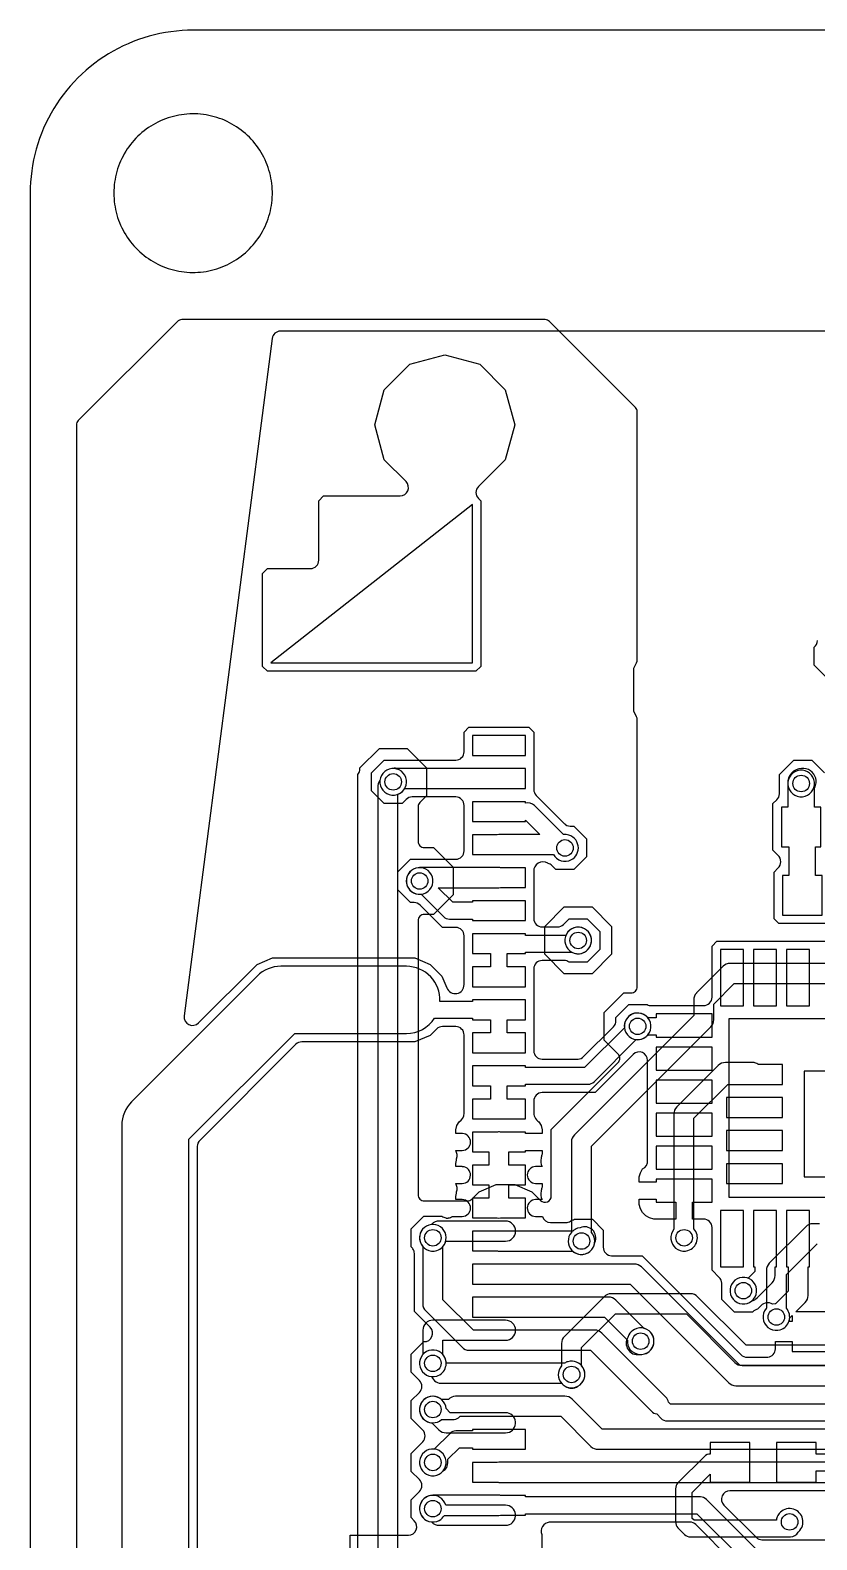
# Model space of a CAD drawing. Header units: millimetres. Extents: x 23.6 to 57.2, y 14.1 to 54.7.
# Drawn here: x 23.61 to 35.51, y 31.83 to 54.68 of the extents above; entities that cross this region are included whole.
import ezdxf

# ---------------------------------------------------------------- set-up
doc = ezdxf.new("R2010")
doc.units = ezdxf.units.MM

msp = doc.modelspace()

# ---------------------------------------------------------------- linework, layer by layer
at = {"layer": '16_copper'}
for points in [[(28.562, 30.291), (28.562, 43.409, 0.0837), (28.585, 43.441), (28.589, 43.45, 0.011536), (28.591, 43.454), (28.594, 43.478, 0.061484), (28.594, 43.51), (28.89, 43.806), (29.31, 43.806), (29.606, 43.51), (29.606, 43.09), (29.504, 42.989, 0.198912), (29.477, 42.922), (29.477, 42.401, 0.414214), (29.572, 42.306), (29.71, 42.306), (30.006, 42.01), (30.006, 41.59), (29.71, 41.294), (29.572, 41.294, 0.414214), (29.477, 41.199), (29.477, 37.052, 0.414214), (29.572, 36.957), (30.221, 36.957, 0.198912), (30.288, 36.985), (30.401, 37.097), (30.66, 37.205), (30.94, 37.205), (31.199, 37.097), (31.331, 36.966, 0.668179), (31.493, 37.033), (31.493, 38.039), (32.502, 39.048, 0.414214), (32.502, 39.183), (32.294, 39.39), (32.294, 39.81), (32.59, 40.106), (32.7, 40.106, 0.414214), (32.795, 40.201), (32.795, 44.242, 0.121428), (32.784, 44.286), (32.741, 44.368), (32.741, 45.021), (32.784, 45.103, 0.121428), (32.795, 45.147), (32.795, 48.9, 0.198912), (32.767, 48.967), (31.467, 50.267, 0.198912), (31.4, 50.295), (25.9, 50.295, 0.198912), (25.833, 50.267), (24.333, 48.767, 0.198912), (24.305, 48.7), (24.305, 24.5)], [(38.7, 40.552), (34.2, 40.552, 0.198912), (34.092, 40.508), (33.692, 40.108), (33.689, 40.103, 0.189183), (33.648, 40), (33.648, 39.763), (31.842, 37.958, 0.198912), (31.798, 37.85), (31.798, 36.482, 0.918755), (32.078, 36.194), (32.106, 36.222, 0.365461), (32.102, 36.482), (32.102, 37.787), (33.908, 39.592, 0.198912), (33.952, 39.7), (33.952, 39.937), (34.263, 40.248), (38.637, 40.248)], [(35.553, 36.612), (35.453, 36.612, 0.198912), (35.345, 36.567), (34.792, 36.014, 0.198912), (34.748, 35.906), (34.748, 35.333), (34.744, 35.329), (34.722, 35.296), (34.707, 35.259), (34.699, 35.22), (34.699, 35.181), (34.707, 35.142), (34.722, 35.105), (34.744, 35.072), (34.772, 35.044), (34.805, 35.022), (34.841, 35.007), (34.88, 34.999), (34.92, 34.999), (34.959, 35.007, 0.543249), (35.052, 35.333), (35.052, 35.843), (35.516, 36.307)], [(40.51, 34.772), (34.443, 34.772), (33.708, 35.508, 0.198912), (33.6, 35.552), (32.4, 35.552, 0.198912), (32.292, 35.508), (31.692, 34.908, 0.198912), (31.648, 34.8), (31.648, 34.463, 0.918755), (31.928, 34.174), (31.956, 34.202, 0.365461), (31.952, 34.463), (31.952, 34.737), (32.463, 35.248), (33.537, 35.248), (34.272, 34.512, 0.198912), (34.38, 34.467), (40.448, 34.467, 0.047235)]]:
    msp.add_lwpolyline(points, format="xyb", dxfattribs=at)
for points in [[(29.172, 43.112, 0.965487), (29.041, 43.493), (29.005, 43.478, 0.198913), (28.907, 43.359), (28.899, 43.32, 0.175346), (28.867, 43.219), (28.867, 30.481, 0.198912), (28.912, 30.373), (30.592, 28.692, 0.198912), (30.7, 28.648), (35.3, 28.648, 0.198912), (35.408, 28.692), (36.251, 29.536), (39.657, 29.536, 0.101846), (39.717, 29.548), (40.407, 29.548), (40.407, 29.828), (39.715, 29.828, 0.098877), (39.657, 29.84), (36.188, 29.84, 0.198912), (36.08, 29.796), (35.237, 28.952), (30.763, 28.952), (29.172, 30.544)], [(33.562, 36.207, 0.550071), (33.652, 36.535), (33.652, 38.209), (34.164, 38.721), (34.542, 38.721, 0.081545), (34.591, 38.721), (34.994, 38.721), (34.994, 39.021), (34.631, 39.021, 0.089535), (34.576, 39.048), (34.566, 39.05, 0.04443), (34.539, 39.053), (34.128, 39.053, 0.198912), (34.02, 39.008), (33.392, 38.38, 0.198912), (33.348, 38.272), (33.348, 36.529), (33.347, 36.528), (33.325, 36.495), (33.31, 36.459), (33.302, 36.42), (33.302, 36.38), (33.31, 36.341), (33.325, 36.305), (33.347, 36.272), (33.375, 36.244), (33.408, 36.222), (33.444, 36.207), (33.483, 36.199), (33.523, 36.199)], [(29.759, 36.207, 0.258912), (29.895, 36.348), (30.8, 36.348, 1), (30.8, 36.652), (29.8, 36.652, 0.220846), (29.68, 36.601), (29.641, 36.593), (29.605, 36.578), (29.572, 36.556), (29.544, 36.528), (29.522, 36.495), (29.507, 36.459), (29.499, 36.42), (29.499, 36.38), (29.507, 36.341), (29.522, 36.305), (29.544, 36.272), (29.572, 36.244), (29.605, 36.222), (29.641, 36.207), (29.68, 36.199), (29.72, 36.199)], [(29.759, 34.307, 0.543249), (29.852, 34.632), (29.852, 34.848), (30.8, 34.848, 1), (30.8, 35.152), (29.7, 35.152, 0.414214), (29.548, 35), (29.548, 34.632), (29.544, 34.628), (29.522, 34.595), (29.507, 34.559), (29.499, 34.52), (29.499, 34.48), (29.507, 34.441), (29.522, 34.405), (29.544, 34.372), (29.572, 34.344), (29.605, 34.322), (29.641, 34.307), (29.68, 34.299), (29.72, 34.299)], [(32.904, 34.641, 1), (32.786, 35.028), (32.75, 35.013, 0.148336), (32.667, 34.93), (32.652, 34.893, 0.641951), (32.825, 34.633), (32.865, 34.633)], [(30.831, 33.451, 0.903505), (30.8, 33.752), (29.963, 33.752), (29.901, 33.814, 0.918765), (29.499, 33.82), (29.499, 33.78, 0.365467), (29.686, 33.599), (29.792, 33.492, 0.198912), (29.9, 33.448), (30.8, 33.448)], [(35.113, 31.874, 0.269914), (35.228, 31.944), (35.256, 31.972, 1), (34.944, 32.228), (34.922, 32.195, 0.08937), (34.9, 32.127), (33.653, 32.127), (33.627, 32.153), (33.627, 32.547), (33.9, 32.82), (33.9, 32.7), (34.5, 32.7), (34.5, 33.3), (33.9, 33.3), (33.9, 33.127, 0.198912), (33.81, 33.09), (33.41, 32.69, 0.198912), (33.373, 32.6), (33.373, 32.1, 0.198912), (33.41, 32.01), (33.51, 31.91, 0.198912), (33.6, 31.873), (35.1, 31.873)], [(36.65, 33), (36.03, 33), (35.94, 33.09, 0.198912), (35.85, 33.127), (35.5, 33.127), (35.5, 33.3), (34.9, 33.3), (34.9, 32.7), (35.5, 32.7), (35.5, 32.873), (35.797, 32.873), (35.85, 32.82), (35.85, 32.2), (36.65, 32.2)], [(30.831, 32.051, 0.903505), (30.8, 32.352), (29.895, 32.352, 0.92086), (29.499, 32.28), (29.507, 32.241, 0.250488), (29.641, 32.107), (29.68, 32.099, 0.220846), (29.8, 32.048), (30.8, 32.048)]]:
    msp.add_lwpolyline(points, format="xyb", close=True, dxfattribs=at)
for points in [[(35.334, 43.082), (35.37, 43.097), (35.403, 43.119), (35.431, 43.147), (35.453, 43.18), (35.468, 43.216), (35.476, 43.255), (35.476, 43.295), (35.468, 43.334), (35.453, 43.37), (35.431, 43.403), (35.403, 43.431), (35.37, 43.453), (35.334, 43.468), (35.295, 43.476), (35.255, 43.476), (35.216, 43.468), (35.18, 43.453), (35.147, 43.431), (35.119, 43.403), (35.097, 43.37), (35.082, 43.334), (35.074, 43.295), (35.074, 43.255), (35.082, 43.216), (35.097, 43.18), (35.119, 43.147), (35.147, 43.119), (35.18, 43.097), (35.216, 43.082), (35.255, 43.074), (35.295, 43.074)], [(29.559, 41.607), (29.595, 41.622), (29.628, 41.644), (29.656, 41.672), (29.678, 41.705), (29.693, 41.741), (29.701, 41.78), (29.701, 41.82), (29.693, 41.859), (29.678, 41.895), (29.656, 41.928), (29.628, 41.956), (29.595, 41.978), (29.559, 41.993), (29.52, 42.001), (29.48, 42.001), (29.441, 41.993), (29.405, 41.978), (29.372, 41.956), (29.344, 41.928), (29.322, 41.895), (29.307, 41.859), (29.299, 41.82), (29.299, 41.78), (29.307, 41.741), (29.322, 41.705), (29.344, 41.672), (29.372, 41.644), (29.405, 41.622), (29.441, 41.607), (29.48, 41.599), (29.52, 41.599)], [(31.69, 40.394), (31.394, 40.69), (31.394, 41.11), (31.69, 41.406), (32.11, 41.406), (32.406, 41.11), (32.406, 40.69), (32.11, 40.394)], [(31.959, 40.707), (31.995, 40.722), (32.028, 40.744), (32.056, 40.772), (32.078, 40.805), (32.093, 40.841), (32.101, 40.88), (32.101, 40.92), (32.093, 40.959), (32.078, 40.995), (32.056, 41.028), (32.028, 41.056), (31.995, 41.078), (31.959, 41.093), (31.92, 41.101), (31.88, 41.101), (31.841, 41.093), (31.805, 41.078), (31.772, 41.056), (31.744, 41.028), (31.722, 40.995), (31.707, 40.959), (31.699, 40.92), (31.699, 40.88), (31.707, 40.841), (31.722, 40.805), (31.744, 40.772), (31.772, 40.744), (31.805, 40.722), (31.841, 40.707), (31.88, 40.699), (31.92, 40.699)], [(32.859, 39.407), (32.895, 39.422), (32.928, 39.444), (32.956, 39.472), (32.978, 39.505), (32.993, 39.541), (33.001, 39.58), (33.001, 39.62), (32.993, 39.659), (32.978, 39.695), (32.956, 39.728), (32.928, 39.756), (32.895, 39.778), (32.859, 39.793), (32.82, 39.801), (32.78, 39.801), (32.741, 39.793), (32.705, 39.778), (32.672, 39.756), (32.644, 39.728), (32.622, 39.695), (32.607, 39.659), (32.599, 39.62), (32.599, 39.58), (32.607, 39.541), (32.622, 39.505), (32.644, 39.472), (32.672, 39.444), (32.705, 39.422), (32.741, 39.407), (32.78, 39.399), (32.82, 39.399)], [(36.719, 38.921), (35.319, 38.921), (35.319, 37.321), (36.719, 37.321)], [(34.994, 38.521), (34.144, 38.521), (34.144, 38.221), (34.994, 38.221)], [(34.994, 38.021), (34.144, 38.021), (34.144, 37.721), (34.994, 37.721)], [(34.994, 37.521), (34.144, 37.521), (34.144, 37.221), (34.994, 37.221)], [(34.459, 35.407), (34.495, 35.422), (34.528, 35.444), (34.556, 35.472), (34.578, 35.505), (34.593, 35.541), (34.601, 35.58), (34.601, 35.62), (34.593, 35.659), (34.578, 35.695), (34.556, 35.728), (34.528, 35.756), (34.495, 35.778), (34.459, 35.793), (34.42, 35.801), (34.38, 35.801), (34.341, 35.793), (34.305, 35.778), (34.272, 35.756), (34.244, 35.728), (34.222, 35.695), (34.207, 35.659), (34.199, 35.62), (34.199, 35.58), (34.207, 35.541), (34.222, 35.505), (34.244, 35.472), (34.272, 35.444), (34.305, 35.422), (34.341, 35.407), (34.38, 35.399), (34.42, 35.399)], [(29.759, 32.807), (29.795, 32.822), (29.828, 32.844), (29.856, 32.872), (29.878, 32.905), (29.893, 32.941), (29.901, 32.98), (29.901, 33.02), (29.893, 33.059), (29.878, 33.095), (29.856, 33.128), (29.828, 33.156), (29.795, 33.178), (29.759, 33.193), (29.72, 33.201), (29.68, 33.201), (29.641, 33.193), (29.605, 33.178), (29.572, 33.156), (29.544, 33.128), (29.522, 33.095), (29.507, 33.059), (29.499, 33.02), (29.499, 32.98), (29.507, 32.941), (29.522, 32.905), (29.544, 32.872), (29.572, 32.844), (29.605, 32.822), (29.641, 32.807), (29.68, 32.799), (29.72, 32.799)]]:
    msp.add_lwpolyline(points, close=True, dxfattribs=at)
at = {"layer": '1_copper'}
for points in [[(48.45, 50.121), (27.394, 50.121, 0.376888), (27.268, 50.01), (25.937, 39.757, 0.715908), (26.153, 39.651), (27.04, 40.538), (27.274, 40.635), (29.426, 40.635), (29.66, 40.538), (29.838, 40.36), (29.912, 40.182, 0.839825), (30.173, 40.231), (30.173, 40.969, 0.414214), (30.046, 41.096), (29.845, 41.096), (29.506, 41.435, 0.198912), (29.416, 41.472), (29.364, 41.472), (29.172, 41.664), (29.172, 41.936), (29.364, 42.128, 0.060499), (29.395, 42.129), (30.046, 42.129, 0.414214), (30.173, 42.256), (30.173, 42.944, 0.414214), (30.046, 43.071), (29.387, 43.071, 0.198912), (29.298, 43.033), (29.236, 42.972), (28.964, 42.972), (28.772, 43.164), (28.772, 43.436), (28.964, 43.628, 0.06034), (28.995, 43.629), (30.046, 43.629, 0.414214), (30.173, 43.756), (30.173, 44.053), (30.247, 44.127), (31.153, 44.127), (31.227, 44.053), (31.227, 43.185, 0.198912), (31.264, 43.095), (31.693, 42.667, 0.021326), (31.701, 42.659), (31.708, 42.654, 0.178757), (31.803, 42.629), (31.804, 42.629, 0.049), (31.836, 42.628), (32.028, 42.436), (32.028, 42.164), (31.836, 41.972), (31.564, 41.972), (31.502, 42.033, 0.133073), (31.445, 42.066), (31.438, 42.067, 0.601203), (31.227, 41.944), (31.227, 41.231, 0.414214), (31.354, 41.104), (31.587, 41.104, 0.198912), (31.677, 41.141), (31.764, 41.228), (32.036, 41.228), (32.228, 41.036), (32.228, 40.764), (32.036, 40.572), (31.761, 40.572, 0.156512), (31.687, 40.596), (31.354, 40.596, 0.414214), (31.227, 40.469), (31.227, 39.231, 0.414214), (31.354, 39.104), (31.892, 39.104), (31.898, 39.105, 0.187839), (31.982, 39.141), (32.435, 39.594, 0.198912), (32.472, 39.684), (32.472, 39.736), (32.664, 39.928), (32.944, 39.928, 0.119871), (33.003, 39.914), (33.799, 39.914, 0.414214), (33.926, 40.041), (33.926, 40.815), (34, 40.889), (35.717, 40.889, 0.955954)], [(35.664, 44.872), (35.472, 45.064), (35.472, 45.336, 0.232533), (35.521, 45.437)], [(35.668, 41.154), (34.938, 41.154), (34.864, 41.228), (34.864, 41.934), (34.924, 41.993, 0.438304), (34.924, 42.189), (34.848, 42.264), (34.848, 42.97), (34.908, 43.029, 0.198917), (34.945, 43.119), (34.945, 43.412), (35.163, 43.63), (35.437, 43.63), (35.63, 43.437)], [(26.008, 27.21), (26.008, 37.89), (27.61, 39.492), (29.3, 39.492, 0.253725), (29.726, 39.723), (30.3, 39.723), (30.3, 39.7), (30.573, 39.7), (30.573, 39.5), (30.3, 39.5), (30.3, 39.2), (31.1, 39.2), (31.1, 39.5), (30.827, 39.5), (30.827, 39.7), (31.1, 39.7), (31.1, 40), (30.3, 40), (30.3, 39.977), (29.807, 39.977, 0.427558), (29.3, 40.508), (27.4, 40.508, 0.198912), (27.041, 40.359), (25.141, 38.459, 0.198912), (24.992, 38.1), (24.992, 19.8, 0.45607)], [(28.45, 31.354), (28.45, 31.9), (29.329, 31.9, 0.668185), (29.419, 32.117), (29.372, 32.164), (29.372, 32.436), (29.496, 32.56, 0.414214), (29.496, 32.74), (29.372, 32.864), (29.372, 33.136), (29.546, 33.31, 0.414214), (29.546, 33.49), (29.372, 33.664), (29.372, 33.936), (29.496, 34.06, 0.414214), (29.496, 34.24), (29.372, 34.364), (29.372, 34.636), (29.564, 34.828, 0.685432), (29.66, 35.045), (29.421, 35.284), (29.421, 36.163, 0.147566), (29.399, 36.232), (29.393, 36.241, 0.048998), (29.372, 36.264), (29.372, 36.536), (29.564, 36.728), (29.837, 36.728, 0.111284), (29.896, 36.7), (29.904, 36.699), (29.91, 36.699), (29.917, 36.698), (29.924, 36.698), (29.932, 36.698), (29.938, 36.7, 0.102819), (29.995, 36.723), (30.144, 36.723, 0.999766), (30.144, 36.977), (30.046, 36.977), (30.046, 37.033, 0.100745), (30.058, 37.084), (30.059, 37.095, 0.227726), (30.046, 37.223), (30.144, 37.223, 0.971826), (30.151, 37.476), (30.144, 37.477), (30.046, 37.477), (30.046, 37.533, 0.100745), (30.058, 37.584), (30.059, 37.595, 0.227726), (30.046, 37.723), (30.144, 37.723, 0.985853), (30.148, 37.977), (30.144, 37.977), (30.046, 37.977), (30.046, 38.033), (30.063, 38.098), (30.097, 38.156, 0.30814), (30.173, 38.285), (30.173, 39.469, 0.414214), (30.046, 39.596), (29.847, 39.596, 0.198912), (29.757, 39.559), (29.66, 39.462), (29.426, 39.365), (27.716, 39.365, 0.198912), (27.626, 39.328), (26.172, 37.874, 0.198912), (26.135, 37.784), (26.135, 27.316, 0.16802)], [(35.739, 35.281), (35.196, 35.281), (35.336, 35.421, 0.198912), (35.38, 35.528), (35.38, 35.962), (35.403, 35.962), (35.403, 36.812), (35.053, 36.812), (35.053, 35.962), (35.076, 35.962), (35.076, 35.592), (34.886, 35.402), (34.88, 35.402), (34.841, 35.394, 0.373839), (34.668, 35.373), (34.613, 35.318, 0.098495), (34.568, 35.299), (34.559, 35.293, 0.048998), (34.536, 35.272), (34.264, 35.272), (34.072, 35.464), (34.072, 35.711, 0.198912), (34.035, 35.801), (33.926, 35.909), (33.926, 36.556, 0.414214), (33.799, 36.683), (33.63, 36.683), (33.63, 36.937), (33.928, 36.937), (33.928, 37.287), (33.078, 37.287), (33.078, 37.239), (32.824, 37.239), (32.824, 37.32), (32.841, 37.385), (32.875, 37.443, 0.30814), (32.951, 37.572), (32.951, 39.085, 0.668179), (32.734, 39.175), (32.155, 38.596), (31.354, 38.596, 0.414214), (31.227, 38.469), (31.227, 38.285, 0.16802), (31.254, 38.206), (31.26, 38.2, 0.106694), (31.303, 38.156), (31.337, 38.098), (31.354, 38.033), (31.354, 37.977), (31.256, 37.977), (31.256, 37.977), (31.1, 37.977), (31.1, 38), (30.726, 38, 0.054792), (30.692, 38.002), (30.678, 38), (30.3, 38), (30.3, 37.7), (30.548, 37.7), (30.548, 37.5), (30.3, 37.5), (30.3, 37.2), (30.548, 37.2), (30.548, 37), (30.3, 37), (30.3, 36.7), (30.674, 36.7, 0.078994), (30.722, 36.7), (31.1, 36.7), (31.1, 37), (30.852, 37), (30.852, 37.2), (31.1, 37.2), (31.1, 37.5), (30.852, 37.5), (30.852, 37.7), (31.1, 37.7), (31.1, 37.723), (31.256, 37.723), (31.256, 37.723), (31.354, 37.723), (31.354, 37.667, 0.100739), (31.342, 37.616), (31.341, 37.605, 0.227731), (31.354, 37.477), (31.256, 37.477, 0.999975), (31.256, 37.223), (31.354, 37.223), (31.354, 37.167, 0.100727), (31.342, 37.116), (31.341, 37.105, 0.227741), (31.354, 36.977), (31.256, 36.977, 0.985853), (31.252, 36.723), (31.256, 36.723), (31.359, 36.723, 0.337908), (31.481, 36.629), (31.713, 36.629, 0.147566), (31.782, 36.651), (31.791, 36.657), (31.797, 36.663, 0.085001), (31.845, 36.679), (32.116, 36.679), (32.279, 36.516), (32.279, 36.256, 0.414214), (32.406, 36.129), (32.866, 36.129), (34.365, 34.63, 0.198912), (34.455, 34.593), (34.758, 34.593), (34.771, 34.594, 0.384478), (34.885, 34.72), (34.885, 34.831), (35.139, 34.831), (35.139, 34.681), (35.739, 34.681)], [(37.818, 33.883), (33.296, 33.883), (33.267, 33.913, 0.14566), (33.226, 33.99), (32.258, 34.958, 0.198912), (32.15, 35.002), (30.313, 35.002), (29.852, 35.463), (29.852, 36.268, 0.918755), (29.572, 36.556), (29.544, 36.528, 0.365461), (29.548, 36.268), (29.548, 35.4, 0.198912), (29.592, 35.292), (30.142, 34.742, 0.198912), (30.25, 34.698), (32.087, 34.698), (33.01, 33.774, 0.146599), (33.088, 33.733), (33.154, 33.667, 0.198912), (33.244, 33.629), (37.766, 33.629)], [(38.309, 34.466), (34.35, 34.466), (32.858, 35.958, 0.198912), (32.75, 36.002), (30.7, 36.002), (30.676, 36), (30.3, 36), (30.3, 35.7), (30.677, 35.7, 0.038611), (30.7, 35.698), (32.687, 35.698), (34.179, 34.206, 0.198912), (34.286, 34.161), (38.309, 34.161)], [(37.65, 33.502), (32.263, 33.502), (31.808, 33.958, 0.198912), (31.7, 34.002), (30.05, 34.002), (30.044, 34.002, 0.202089), (29.937, 33.952), (29.832, 33.952, 0.918755), (29.544, 33.672), (29.572, 33.644, 0.365461), (29.832, 33.648), (30, 33.648, 0.153128), (30.087, 33.675), (30.091, 33.679, 0.03899), (30.113, 33.698), (31.637, 33.698), (32.092, 33.242, 0.198912), (32.2, 33.198), (37.587, 33.198)], [(34.577, 31.702), (33.84, 32.44, 0.198912), (33.75, 32.477), (31.1, 32.477), (31.1, 32.5), (30.723, 32.5), (30.716, 32.502), (30.7, 32.502), (29.75, 32.502, 0.108568), (29.68, 32.501), (29.641, 32.493, 1), (29.759, 32.107), (29.795, 32.122, 0.137581), (29.874, 32.198), (30.7, 32.198), (30.724, 32.2), (31.1, 32.2), (31.1, 32.223), (33.697, 32.223), (34.401, 31.519, 0.355286)], [(34.233, 31.507), (33.682, 32.059, 0.198912), (33.592, 32.096), (31.461, 32.096, 0.483407), (31.35, 31.907), (31.35, 31.1)]]:
    msp.add_lwpolyline(points, format="xyb", dxfattribs=at)
for points in [[(27.197, 44.973), (27.123, 45.047), (27.123, 46.453), (27.197, 46.527), (27.846, 46.527, 0.414214), (27.973, 46.654), (27.973, 47.553), (28.047, 47.627), (29.204, 47.627, 0.668179), (29.294, 47.844), (28.962, 48.176), (28.821, 48.705), (28.962, 49.235), (29.35, 49.622), (29.88, 49.764), (30.409, 49.622), (30.797, 49.235), (30.939, 48.705), (30.797, 48.176), (30.39, 47.769, 0.414219), (30.39, 47.589), (30.427, 47.553), (30.427, 45.047), (30.353, 44.973)], [(29.159, 43.107, 0.187979), (29.274, 43.198), (30.7, 43.198), (30.724, 43.2), (31.1, 43.2), (31.1, 43.5), (30.723, 43.5, 0.038611), (30.7, 43.502), (29.15, 43.502, 0.108568), (29.08, 43.501), (29.041, 43.493), (29.005, 43.478), (28.972, 43.456), (28.944, 43.428), (28.922, 43.395), (28.907, 43.359), (28.899, 43.32), (28.899, 43.28), (28.907, 43.241), (28.922, 43.205), (28.944, 43.172), (28.972, 43.144), (29.005, 43.122), (29.041, 43.107), (29.08, 43.099), (29.12, 43.099)], [(35.591, 41.881), (35.494, 41.881), (35.494, 42.317), (35.575, 42.317), (35.575, 42.917), (35.478, 42.917), (35.478, 43.204, 0.093303), (35.502, 43.283), (35.502, 43.319, 0.366017), (35.315, 43.503), (35.28, 43.502, 0.42033), (35.072, 43.275), (35.072, 42.917), (34.975, 42.917), (34.975, 42.317), (35.088, 42.317), (35.088, 41.881), (34.991, 41.881), (34.991, 41.281), (35.591, 41.281)], [(31.759, 42.107, 0.741653), (31.759, 42.493), (31.72, 42.501, 0.061236), (31.679, 42.501), (31.24, 42.94, 0.298539), (31.1, 42.977), (31.1, 43), (30.3, 43), (30.3, 42.7), (31.1, 42.7), (31.1, 42.72), (31.318, 42.502), (30.7, 42.502), (30.676, 42.5), (30.3, 42.5), (30.3, 42.2), (30.677, 42.2, 0.038611), (30.7, 42.198), (31.526, 42.198), (31.544, 42.172), (31.572, 42.144), (31.605, 42.122), (31.641, 42.107), (31.68, 42.099), (31.72, 42.099)], [(31.1, 41.5), (30.3, 41.5), (30.3, 41.477), (30.003, 41.477), (29.782, 41.698), (30.7, 41.698), (30.724, 41.7), (31.1, 41.7), (31.1, 42), (30.723, 42, 0.038611), (30.7, 42.002), (29.55, 42.002, 0.108568), (29.48, 42.001), (29.441, 41.993, 0.909747), (29.521, 41.599), (29.86, 41.26, 0.198912), (29.95, 41.223), (30.3, 41.223), (30.3, 41.2), (31.1, 41.2)], [(31.1, 40.5), (30.827, 40.5), (30.827, 40.7), (31.1, 40.7), (31.1, 40.723), (31.803, 40.723, 0.911615), (32.028, 41.056), (31.995, 41.078, 0.443262), (31.714, 40.977), (31.1, 40.977), (31.1, 41), (30.3, 41), (30.3, 40.7), (30.573, 40.7), (30.573, 40.5), (30.3, 40.5), (30.3, 40.2), (31.1, 40.2)], [(31.1, 38.5), (30.827, 38.5), (30.827, 38.7), (31.1, 38.7), (31.1, 38.723), (32.05, 38.723, 0.198912), (32.14, 38.76), (32.779, 39.399, 0.254449), (32.957, 39.473), (33.078, 39.473), (33.078, 39.437), (33.928, 39.437), (33.928, 39.787), (33.078, 39.787), (33.078, 39.727), (32.957, 39.727, 0.74744), (32.599, 39.579), (31.997, 38.977), (31.1, 38.977), (31.1, 39), (30.3, 39), (30.3, 38.7), (30.573, 38.7), (30.573, 38.5), (30.3, 38.5), (30.3, 38.2), (31.1, 38.2)], [(34.459, 35.407), (34.495, 35.422), (34.528, 35.444, 0.152805), (34.608, 35.492), (34.836, 35.72, 0.198912), (34.88, 35.828), (34.88, 35.962), (34.903, 35.962), (34.903, 36.812), (34.553, 36.812), (34.553, 35.962), (34.576, 35.962), (34.576, 35.891), (34.472, 35.788), (34.459, 35.793), (34.42, 35.801), (34.38, 35.801), (34.341, 35.793), (34.305, 35.778), (34.272, 35.756), (34.244, 35.728), (34.222, 35.695), (34.207, 35.659), (34.199, 35.62), (34.199, 35.58), (34.207, 35.541), (34.222, 35.505), (34.244, 35.472), (34.272, 35.444), (34.305, 35.422), (34.341, 35.407), (34.38, 35.399), (34.42, 35.399)], [(32.009, 36.157, 0.250488), (32.143, 36.291), (32.151, 36.33, 0.697413), (31.93, 36.551), (31.891, 36.543, 0.105333), (31.818, 36.502), (30.7, 36.502), (30.676, 36.5), (30.3, 36.5), (30.3, 36.2), (30.677, 36.2, 0.038611), (30.7, 36.198), (31.818, 36.198), (31.822, 36.194), (31.855, 36.172), (31.891, 36.157), (31.93, 36.149), (31.97, 36.149)], [(32.904, 34.641, 0.599378), (32.973, 34.991), (32.94, 35.013, 0.067338), (32.897, 35.029), (32.468, 35.458, 0.198912), (32.361, 35.502), (30.7, 35.502), (30.676, 35.5), (30.3, 35.5), (30.3, 35.2), (30.677, 35.2, 0.038611), (30.7, 35.198), (32.298, 35.198), (32.644, 34.851), (32.644, 34.815), (32.652, 34.776), (32.667, 34.739), (32.689, 34.706), (32.717, 34.678), (32.75, 34.656), (32.786, 34.641), (32.825, 34.633), (32.865, 34.633)], [(35.089, 35.131, 0.07031), (35.101, 35.186), (35.139, 35.224), (35.139, 35.131)], [(29.901, 34.514), (29.901, 34.52), (29.893, 34.559, 1), (29.507, 34.441), (29.522, 34.405, 0.198913), (29.641, 34.307), (29.68, 34.299, 0.330824), (29.85, 34.198), (31.648, 34.198), (31.672, 34.174), (31.705, 34.152, 0.29462), (31.895, 34.152), (31.928, 34.174, 0.74165), (31.78, 34.532), (31.741, 34.524, 0.074301), (31.695, 34.502), (29.913, 34.502)], [(29.759, 32.807, 0.098492), (29.828, 32.844), (29.856, 32.872, 0.297672), (29.927, 33), (29.927, 33.047), (30.103, 33.223), (30.3, 33.223), (30.3, 33.2), (31.1, 33.2), (31.1, 33.5), (30.3, 33.5), (30.3, 33.477), (30.05, 33.477, 0.198912), (29.96, 33.44), (29.721, 33.201), (29.72, 33.201), (29.68, 33.201), (29.641, 33.193), (29.605, 33.178), (29.572, 33.156), (29.544, 33.128), (29.522, 33.095), (29.507, 33.059), (29.499, 33.02), (29.499, 32.98), (29.507, 32.941), (29.522, 32.905), (29.544, 32.872), (29.572, 32.844), (29.605, 32.822), (29.641, 32.807), (29.68, 32.799), (29.72, 32.799)], [(43.487, 31.83, 0.189183), (43.59, 31.874), (43.814, 32.099, 0.918765), (43.82, 32.501), (43.78, 32.501, 0.365467), (43.599, 32.314), (43.419, 32.134), (38.296, 32.134), (37.473, 32.958, 0.198912), (37.365, 33.002), (30.7, 33.002), (30.676, 33), (30.3, 33), (30.3, 32.7), (30.677, 32.7, 0.038611), (30.7, 32.698), (37.302, 32.698), (38.125, 31.874, 0.198912), (38.233, 31.829), (43.482, 31.829)], [(37.69, 31.83, 0.649818), (37.774, 32.046), (37.286, 32.533, 0.198912), (37.197, 32.571), (34.195, 32.571, 0.668179), (34.105, 32.354), (34.593, 31.867, 0.198912), (34.682, 31.829), (37.684, 31.829)]]:
    msp.add_lwpolyline(points, format="xyb", close=True, dxfattribs=at)
for points in [[(30.3, 45.1), (30.3, 47.5), (30.3, 47.5), (27.25, 45.1), (27.25, 45.1), (30.3, 45.1)], [(31.1, 44), (30.3, 44), (30.3, 43.7), (31.1, 43.7)], [(34.403, 40.762), (34.053, 40.762), (34.053, 39.912), (34.403, 39.912)], [(34.903, 40.762), (34.553, 40.762), (34.553, 39.912), (34.903, 39.912)], [(35.403, 40.762), (35.053, 40.762), (35.053, 39.912), (35.403, 39.912)], [(36.778, 39.712), (34.178, 39.712), (34.178, 37.012), (36.778, 37.012)], [(33.928, 39.287), (33.078, 39.287), (33.078, 38.937), (33.928, 38.937)], [(33.928, 38.787), (33.078, 38.787), (33.078, 38.437), (33.928, 38.437)], [(33.928, 38.287), (33.078, 38.287), (33.078, 37.937), (33.928, 37.937)], [(33.928, 37.787), (33.078, 37.787), (33.078, 37.437), (33.928, 37.437)], [(33.045, 36.683), (32.98, 36.7), (32.922, 36.734), (32.875, 36.781), (32.841, 36.839), (32.824, 36.904), (32.824, 36.985), (33.078, 36.985), (33.078, 36.937), (33.376, 36.937), (33.376, 36.683)], [(34.403, 36.812), (34.053, 36.812), (34.053, 35.962), (34.403, 35.962)]]:
    msp.add_lwpolyline(points, close=True, dxfattribs=at)
at = {"layer": 'drills_via_1_16'}
for centre in [(29.1, 43.3), (35.275, 43.275), (31.7, 42.3), (29.5, 41.8), (31.9, 40.9), (32.8, 39.6), (29.7, 36.4), (31.95, 36.35), (33.503, 36.4), (34.4, 35.6), (34.9, 35.2), (32.845, 34.835), (29.7, 34.5), (31.8, 34.331), (29.7, 33.8), (29.7, 33), (29.7, 32.3), (35.1, 32.1)]:
    msp.add_circle(centre, 0.125, dxfattribs=at)
at = {"layer": 'holes'}
msp.add_lwpolyline([(24.871, 52.21), (24.872, 52.168), (24.874, 52.127), (24.878, 52.085), (24.883, 52.044), (24.889, 52.003), (24.897, 51.962), (24.906, 51.921), (24.917, 51.881), (24.929, 51.841), (24.943, 51.802), (24.957, 51.763), (24.974, 51.724), (24.991, 51.687), (25.01, 51.65), (25.03, 51.613), (25.051, 51.577), (25.074, 51.542), (25.098, 51.508), (25.123, 51.475), (25.149, 51.442), (25.176, 51.411), (25.204, 51.38), (25.234, 51.351), (25.264, 51.322), (25.295, 51.294), (25.328, 51.268), (25.361, 51.243), (25.395, 51.219), (25.429, 51.196), (25.465, 51.174), (25.501, 51.154), (25.538, 51.135), (25.576, 51.117), (25.614, 51.1), (25.653, 51.085), (25.692, 51.071), (25.732, 51.059), (25.772, 51.048), (25.813, 51.038), (25.854, 51.03), (25.895, 51.023), (25.936, 51.018), (25.977, 51.014), (26.019, 51.011), (26.061, 51.01), (26.102, 51.01), (26.144, 51.012), (26.185, 51.016), (26.227, 51.02), (26.268, 51.026), (26.309, 51.034), (26.35, 51.043), (26.39, 51.053), (26.43, 51.065), (26.469, 51.078), (26.509, 51.093), (26.547, 51.108), (26.585, 51.126), (26.622, 51.144), (26.659, 51.164), (26.695, 51.185), (26.73, 51.207), (26.765, 51.231), (26.798, 51.255), (26.831, 51.281), (26.863, 51.308), (26.893, 51.336), (26.923, 51.365), (26.952, 51.395), (26.98, 51.426), (27.006, 51.458), (27.032, 51.491), (27.056, 51.525), (27.08, 51.56), (27.101, 51.595), (27.122, 51.631), (27.142, 51.668), (27.16, 51.706), (27.177, 51.744), (27.192, 51.782), (27.206, 51.821), (27.219, 51.861), (27.231, 51.901), (27.241, 51.942), (27.249, 51.982), (27.256, 52.023), (27.262, 52.065), (27.267, 52.106), (27.269, 52.148), (27.271, 52.189), (27.271, 52.231), (27.269, 52.273), (27.267, 52.314), (27.262, 52.355), (27.256, 52.397), (27.249, 52.438), (27.241, 52.479), (27.231, 52.519), (27.219, 52.559), (27.206, 52.599), (27.192, 52.638), (27.177, 52.676), (27.16, 52.715), (27.142, 52.752), (27.122, 52.789), (27.101, 52.825), (27.08, 52.86), (27.056, 52.895), (27.032, 52.929), (27.006, 52.962), (26.98, 52.994), (26.952, 53.025), (26.923, 53.055), (26.893, 53.084), (26.863, 53.112), (26.831, 53.139), (26.798, 53.165), (26.765, 53.189), (26.73, 53.213), (26.695, 53.235), (26.659, 53.256), (26.622, 53.276), (26.585, 53.294), (26.547, 53.312), (26.509, 53.327), (26.469, 53.342), (26.43, 53.355), (26.39, 53.367), (26.35, 53.377), (26.309, 53.386), (26.268, 53.394), (26.227, 53.4), (26.185, 53.405), (26.144, 53.408), (26.102, 53.41), (26.061, 53.41), (26.019, 53.409), (25.977, 53.406), (25.936, 53.402), (25.895, 53.397), (25.854, 53.39), (25.813, 53.382), (25.772, 53.372), (25.732, 53.361), (25.692, 53.349), (25.653, 53.335), (25.614, 53.32), (25.576, 53.303), (25.538, 53.285), (25.501, 53.266), (25.465, 53.246), (25.429, 53.224), (25.395, 53.201), (25.361, 53.177), (25.328, 53.152), (25.295, 53.126), (25.264, 53.098), (25.234, 53.07), (25.204, 53.04), (25.176, 53.009), (25.149, 52.978), (25.123, 52.945), (25.098, 52.912), (25.074, 52.878), (25.051, 52.843), (25.03, 52.807), (25.01, 52.771), (24.991, 52.733), (24.974, 52.696), (24.957, 52.657), (24.943, 52.618), (24.929, 52.579), (24.917, 52.539), (24.906, 52.499), (24.897, 52.458), (24.889, 52.417), (24.883, 52.376), (24.878, 52.335), (24.874, 52.293), (24.872, 52.252), (24.871, 52.21)], close=True, dxfattribs=at)
at = {"layer": 'outline'}
msp.add_lwpolyline([(54.502, 54.676), (26.071, 54.676), (25.987, 54.675), (25.903, 54.67), (25.819, 54.663), (25.735, 54.653), (25.652, 54.64), (25.569, 54.624), (25.487, 54.606), (25.406, 54.585), (25.325, 54.561), (25.245, 54.534), (25.166, 54.504), (25.088, 54.472), (25.012, 54.437), (24.937, 54.4), (24.862, 54.36), (24.79, 54.317), (24.719, 54.272), (24.649, 54.225), (24.581, 54.175), (24.515, 54.123), (24.45, 54.069), (24.388, 54.012), (24.327, 53.954), (24.269, 53.893), (24.212, 53.831), (24.158, 53.766), (24.106, 53.7), (24.056, 53.632), (24.009, 53.562), (23.964, 53.491), (23.922, 53.419), (23.882, 53.345), (23.844, 53.269), (23.809, 53.193), (23.777, 53.115), (23.747, 53.036), (23.721, 52.956), (23.696, 52.875), (23.675, 52.794), (23.657, 52.712), (23.641, 52.629), (23.628, 52.546), (23.618, 52.462), (23.611, 52.378), (23.606, 52.294), (23.605, 52.21), (23.605, 16.484)], dxfattribs=at)

doc.saveas('drawing.dxf')
